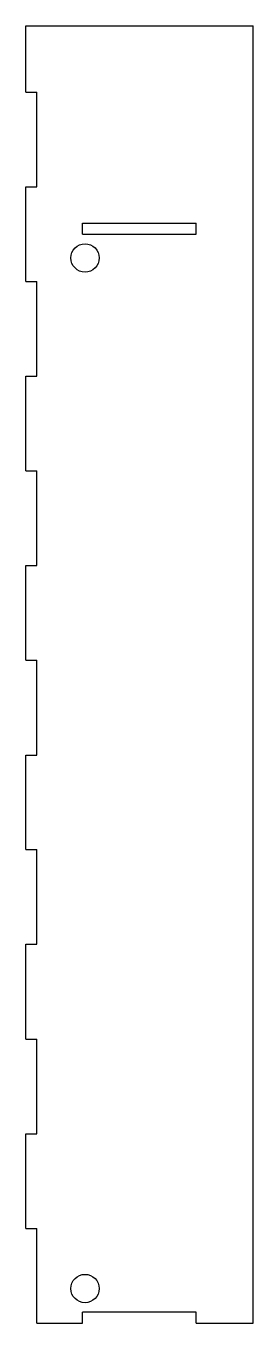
# Model space of a CAD drawing. Extents: x 0 to 1.9, y 0 to 10.8.
import ezdxf

# ---------------------------------------------------------------- set-up
doc = ezdxf.new("R2010")
doc.units = 0
doc.header["$MEASUREMENT"] = 0
doc.layers.add('MODELSKETCH_VISIBLE', color=7, linetype='CONTINUOUS')

msp = doc.modelspace()

# ---------------------------------------------------------------- linework, layer by layer
at = {"layer": 'MODELSKETCH_VISIBLE'}
for p, q in [((0, 10.236), (0, 10.787)), ((0, 10.236), (0, 10.787)), ((0, 10.787), (1.89, 10.787)), ((1.89, 0), (1.89, 10.787)), ((0, 10.236), (0.091, 10.236)), ((0.091, 9.449), (0.091, 10.236)), ((0, 8.661), (0, 9.449)), ((0, 8.661), (0, 9.449)), ((0, 9.449), (0.091, 9.449)), ((0.472, 9.055), (0.472, 9.146)), ((0.472, 9.146), (1.417, 9.146)), ((1.417, 9.055), (1.417, 9.146)), ((0.472, 9.055), (1.417, 9.055)), ((0, 8.661), (0.091, 8.661)), ((0.091, 7.874), (0.091, 8.661)), ((0, 7.087), (0, 7.874)), ((0, 7.087), (0, 7.874)), ((0, 7.874), (0.091, 7.874)), ((0, 7.087), (0.091, 7.087)), ((0.091, 6.299), (0.091, 7.087)), ((0, 5.512), (0, 6.299)), ((0, 5.512), (0, 6.299)), ((0, 6.299), (0.091, 6.299)), ((0, 5.512), (0.091, 5.512)), ((0.091, 4.724), (0.091, 5.512)), ((0, 3.937), (0, 4.724)), ((0, 3.937), (0, 4.724)), ((0, 4.724), (0.091, 4.724)), ((0, 3.937), (0.091, 3.937)), ((0.091, 3.15), (0.091, 3.937)), ((0, 2.362), (0, 3.15)), ((0, 3.15), (0.091, 3.15)), ((0, 2.362), (0, 3.15)), ((0, 2.362), (0.091, 2.362)), ((0.091, 1.575), (0.091, 2.362)), ((0, 0.787), (0, 1.575)), ((0, 0.787), (0, 1.575)), ((0, 1.575), (0.091, 1.575)), ((0, 0.787), (0.091, 0.787)), ((0.091, 0), (0.091, 0.787)), ((0.091, 0), (0.472, 0)), ((1.417, 0.091), (0.472, 0.091)), ((0.472, 0), (0.472, 0.091)), ((1.417, 0), (1.417, 0.091)), ((1.417, 0), (1.89, 0))]:
    msp.add_line(p, q, dxfattribs=at)
for centre in [(0.492, 8.858), (0.492, 0.287)]:
    msp.add_circle(centre, 0.118, dxfattribs=at)

doc.saveas('drawing.dxf')
